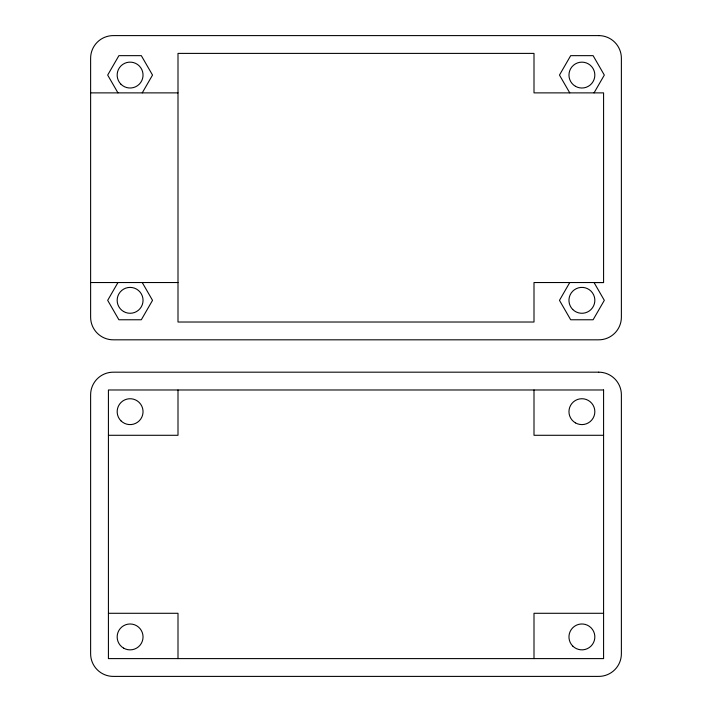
<?xml version="1.0" encoding="UTF-8"?>
<svg xmlns="http://www.w3.org/2000/svg" width="712" height="712" viewBox="0 0 712 712"><rect width="100%" height="100%" fill="white"/><g stroke="black" fill="none" stroke-linecap="round" stroke-linejoin="round"><path stroke-width="1.07" d="M142.24 92.88L152.528 75.072L141.314 55.652L118.895 55.652L107.681 75.072L117.961 92.88M117.961 282.531L107.681 300.348L118.895 319.768L141.314 319.768L152.528 300.348L142.24 282.531M594.039 92.88L604.319 75.072L593.105 55.652L570.686 55.652L559.472 75.072L569.76 92.88M569.76 282.531L559.472 300.348L570.686 319.768L593.105 319.768L604.319 300.348L594.039 282.531L603.58 282.539L603.58 92.88L534 92.88L534 53.4L178 53.4L178 322.02L534 322.02L534 282.531L603.58 282.539M90.62 92.88L178 92.88M90.62 282.539L178 282.531M108.42 435.29L178 435.29L178 389.98M603.58 435.29L534 435.29L534 389.98M108.42 613.29L178 613.29L178 658.6M603.58 613.29L534 613.29L534 658.6M598.73 35.6L113.27 35.6A22.651 22.651 0 0 0 90.62 58.251L90.62 317.16A22.651 22.651 0 0 0 113.27 339.82L598.73 339.82A22.651 22.651 0 0 0 621.38 317.16L621.38 58.251A22.651 22.651 0 0 0 598.73 35.6M598.73 372.18L113.27 372.18A22.651 22.651 0 0 0 90.62 394.84L90.62 653.75A22.651 22.651 0 0 0 113.27 676.4L598.73 676.4A22.651 22.651 0 0 0 621.38 653.75L621.38 394.84A22.651 22.651 0 0 0 598.73 372.18M603.58 389.98L108.42 389.98L108.42 658.6L603.58 658.6L603.58 389.98M572.742 646.069A12.95 12.95 0 0 0 594.404 640.266A12.95 12.95 0 0 0 578.544 624.415A12.95 12.95 0 0 0 572.742 646.069M120.951 420.819A12.95 12.95 0 0 0 142.605 415.016A12.95 12.95 0 0 0 126.754 399.165A12.95 12.95 0 0 0 120.951 420.819M575.429 422.875A12.95 12.95 0 0 0 594.84 411.67A12.95 12.95 0 0 0 575.429 400.455A12.95 12.95 0 0 0 575.429 422.875M123.621 648.134A12.95 12.95 0 0 0 143.05 636.937A12.95 12.95 0 0 0 123.63 625.714A12.95 12.95 0 0 0 123.621 648.134M575.429 86.294A12.95 12.95 0 0 0 594.84 75.08A12.95 12.95 0 0 0 575.429 63.875A12.95 12.95 0 0 0 575.429 86.294M123.63 311.545A12.95 12.95 0 0 0 143.05 300.33A12.95 12.95 0 0 0 123.63 289.125A12.95 12.95 0 0 0 123.63 311.545M572.742 309.489A12.95 12.95 0 0 0 594.404 303.686A12.95 12.95 0 0 0 578.544 287.826A12.95 12.95 0 0 0 572.742 309.489M120.951 84.23A12.95 12.95 0 0 0 142.605 78.418A12.95 12.95 0 0 0 126.745 62.567A12.95 12.95 0 0 0 120.951 84.23"/></g></svg>
